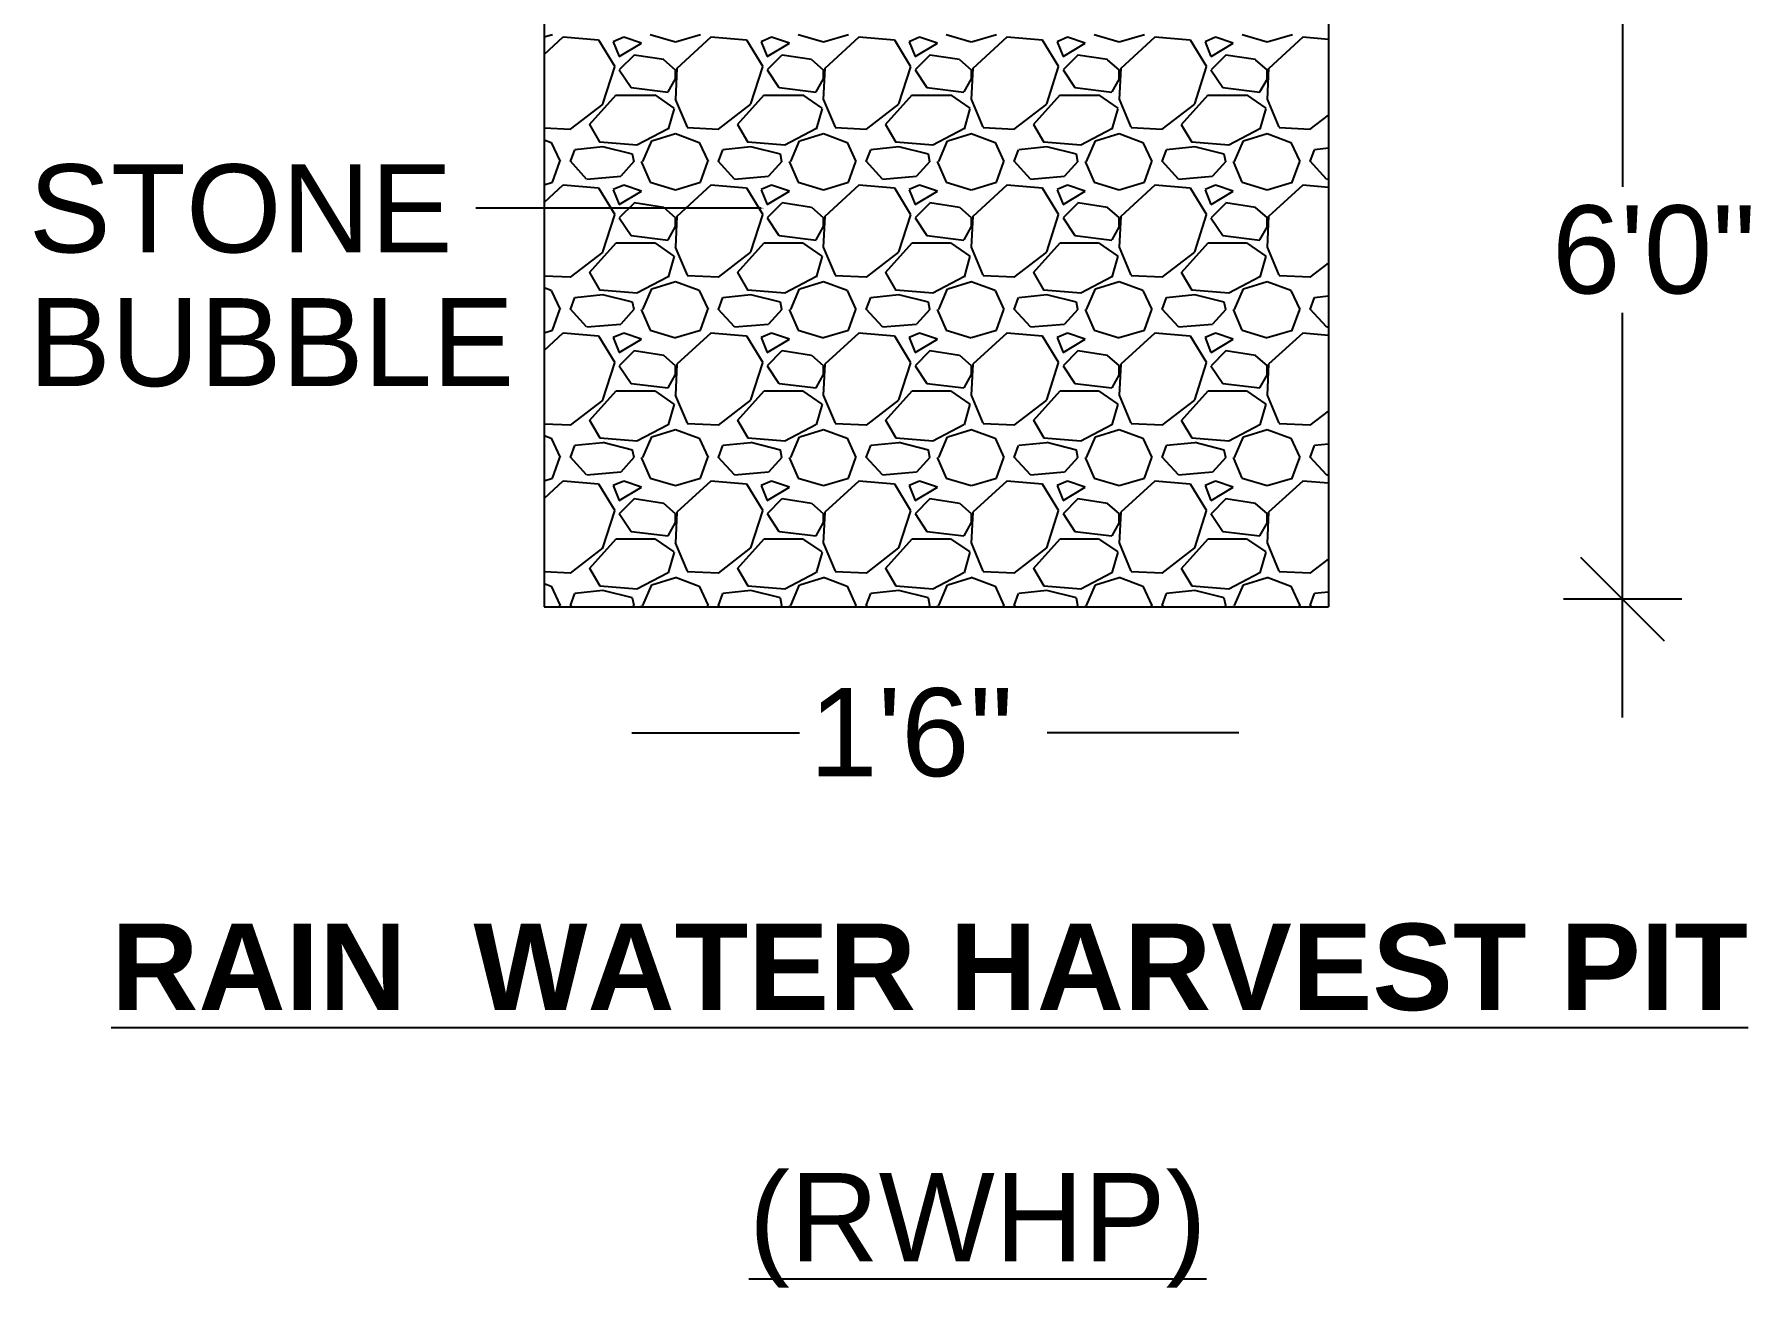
# Model space of a CAD drawing. Header units: metres. Extents: x 0 to 298, y 0 to 162.
# Drawn here: x 122.41 to 129.72, y 44.2 to 49.54 of the extents above; entities that cross this region are included whole.
import ezdxf

# ---------------------------------------------------------------- set-up
doc = ezdxf.new("R2010")
doc.units = ezdxf.units.M
doc.header["$MEASUREMENT"] = 0
doc.styles.add('style1', font='arial.ttf')
doc.styles.add('style3', font='arialbd.ttf', dxfattribs={"height": 7})

msp = doc.modelspace()

# ---------------------------------------------------------------- linework, layer by layer
for p, q in [((129.17612, 53.59546), (129.17612, 48.89253)), ((124.58303, 53.5635), (124.58303, 47.10493)), ((127.9234, 53.5635), (127.9234, 47.10493)), ((124.58303, 49.53164), (124.61954, 49.54238)), ((124.66349, 49.52973), (124.58303, 49.45626)), ((124.81494, 49.51711), (124.66373, 49.52971)), ((124.88533, 49.4041), (124.81603, 49.51751)), ((124.87766, 49.51089), (124.90287, 49.44788)), ((124.92203, 49.52994), (124.87792, 49.51104)), ((124.90322, 49.44795), (124.99773, 49.50465)), ((124.99772, 49.50471), (124.92211, 49.52991)), ((125.03523, 49.54227), (125.14234, 49.51077)), ((125.1425, 49.51087), (125.24961, 49.54238)), ((125.29356, 49.52973), (125.14864, 49.39741)), ((125.44501, 49.51711), (125.29379, 49.52971)), ((125.51541, 49.4041), (125.4461, 49.51751)), ((125.50773, 49.51089), (125.53293, 49.44788)), ((125.55209, 49.52994), (125.50799, 49.51104)), ((125.53329, 49.44795), (125.6278, 49.50465)), ((125.62779, 49.50471), (125.55218, 49.52991)), ((125.6653, 49.54227), (125.77241, 49.51077)), ((125.77257, 49.51087), (125.87968, 49.54238)), ((125.92362, 49.52973), (125.77871, 49.39741)), ((126.07508, 49.51711), (125.92386, 49.52971)), ((126.14548, 49.4041), (126.07617, 49.51751)), ((126.1378, 49.51089), (126.163, 49.44788)), ((126.18216, 49.52994), (126.13806, 49.51104)), ((126.16336, 49.44795), (126.25787, 49.50465)), ((126.25786, 49.50471), (126.18225, 49.52991)), ((126.29537, 49.54227), (126.40248, 49.51077)), ((126.40263, 49.51087), (126.50974, 49.54238)), ((126.55369, 49.52973), (126.40877, 49.39741)), ((126.70515, 49.51711), (126.55393, 49.52971)), ((126.77555, 49.4041), (126.70625, 49.51751)), ((126.76786, 49.51088), (126.79307, 49.44788)), ((126.81223, 49.52994), (126.76812, 49.51104)), ((126.79342, 49.44795), (126.88794, 49.50465)), ((126.88793, 49.50471), (126.81232, 49.52991)), ((126.92544, 49.54227), (127.03255, 49.51077)), ((127.0327, 49.51087), (127.13981, 49.54238)), ((127.18376, 49.52972), (127.03884, 49.39741)), ((127.33521, 49.51711), (127.184, 49.52971)), ((127.40563, 49.4041), (127.33632, 49.51751)), ((127.39793, 49.51088), (127.42313, 49.44788)), ((127.4423, 49.52994), (127.39819, 49.51104)), ((127.42349, 49.44795), (127.518, 49.50465)), ((127.518, 49.50471), (127.44239, 49.52991)), ((127.5555, 49.54227), (127.66261, 49.51077)), ((127.66277, 49.51088), (127.76988, 49.54238)), ((127.81382, 49.52972), (127.66891, 49.39741)), ((127.9234, 49.5206), (127.81407, 49.52971)), ((124.96606, 49.45412), (124.90305, 49.39111)), ((125.09233, 49.43534), (124.96631, 49.45424)), ((125.14337, 49.39038), (125.09297, 49.43448)), ((125.59613, 49.45412), (125.53312, 49.39111)), ((125.7224, 49.43534), (125.59638, 49.45424)), ((125.77344, 49.39037), (125.72304, 49.43448)), ((126.22619, 49.45412), (126.16319, 49.39111)), ((126.35246, 49.43534), (126.22645, 49.45424)), ((126.40352, 49.39037), (126.35311, 49.43448)), ((126.85626, 49.45412), (126.79325, 49.39111)), ((126.98253, 49.43534), (126.85652, 49.45424)), ((127.03359, 49.39037), (126.98318, 49.43447)), ((127.48633, 49.45412), (127.42332, 49.39111)), ((127.6126, 49.43534), (127.48659, 49.45424)), ((127.66366, 49.39036), (127.61325, 49.43447)), ((124.8338, 49.24589), (124.88421, 49.4034)), ((124.90297, 49.39137), (124.95337, 49.31576)), ((125.11159, 49.29688), (125.1431, 49.35359)), ((125.14846, 49.39788), (125.14216, 49.26556)), ((125.14253, 49.35339), (125.14253, 49.39119)), ((125.46387, 49.24589), (125.51427, 49.4034)), ((125.53303, 49.39137), (125.58344, 49.31576)), ((125.74167, 49.29688), (125.77317, 49.35359)), ((125.77852, 49.39788), (125.77222, 49.26557)), ((125.77259, 49.35339), (125.77259, 49.39119)), ((126.09394, 49.24588), (126.14434, 49.4034)), ((126.1631, 49.39137), (126.21351, 49.31577)), ((126.37174, 49.29688), (126.40324, 49.35359)), ((126.40859, 49.39788), (126.40229, 49.26557)), ((126.40266, 49.35339), (126.40266, 49.39119)), ((126.724, 49.24588), (126.77441, 49.4034)), ((126.79317, 49.39137), (126.84357, 49.31577)), ((127.00181, 49.29689), (127.03331, 49.35359)), ((127.03866, 49.39789), (127.03236, 49.26557)), ((127.03273, 49.35339), (127.03273, 49.39119)), ((127.35407, 49.24588), (127.40448, 49.4034)), ((127.42323, 49.39138), (127.47364, 49.31577)), ((127.63188, 49.29689), (127.66338, 49.35359)), ((127.66872, 49.39789), (127.66242, 49.26557)), ((127.6628, 49.35339), (127.6628, 49.39119)), ((124.77685, 49.15847), (124.89027, 49.28449)), ((124.8905, 49.28408), (125.05432, 49.28408)), ((124.95355, 49.31546), (125.11107, 49.29655)), ((125.05416, 49.28485), (125.13607, 49.22814)), ((125.40692, 49.15848), (125.52033, 49.28449)), ((125.52057, 49.28408), (125.68438, 49.28408)), ((125.58362, 49.31546), (125.74114, 49.29655)), ((125.68422, 49.28485), (125.76613, 49.22815)), ((126.03699, 49.15848), (126.1504, 49.28449)), ((126.15063, 49.28408), (126.31445, 49.28408)), ((126.21369, 49.31546), (126.37121, 49.29655)), ((126.31429, 49.28486), (126.3962, 49.22815)), ((126.66705, 49.15848), (126.78046, 49.28449)), ((126.7807, 49.28408), (126.94452, 49.28408)), ((126.84376, 49.31545), (127.00127, 49.29655)), ((126.94436, 49.28486), (127.02627, 49.22815)), ((127.29712, 49.15848), (127.41053, 49.2845)), ((127.41077, 49.28408), (127.57459, 49.28408)), ((127.47382, 49.31545), (127.63134, 49.29655)), ((127.57443, 49.28486), (127.65633, 49.22816)), ((124.69531, 49.13816), (124.83392, 49.24527)), ((125.13656, 49.22725), (125.11136, 49.13905)), ((125.14166, 49.26649), (125.19207, 49.14677)), ((125.32538, 49.13815), (125.46399, 49.24527)), ((125.76663, 49.22725), (125.74143, 49.13904)), ((125.77172, 49.26649), (125.82213, 49.14678)), ((125.95545, 49.13815), (126.09406, 49.24526)), ((126.3967, 49.22725), (126.3715, 49.13904)), ((126.40179, 49.2665), (126.45219, 49.14679)), ((126.58552, 49.13814), (126.72413, 49.24525)), ((127.02677, 49.22725), (127.00157, 49.13904)), ((127.03185, 49.2665), (127.08226, 49.14679)), ((127.21558, 49.13813), (127.3542, 49.24525)), ((127.65684, 49.22725), (127.63164, 49.13904)), ((127.66192, 49.26651), (127.71232, 49.1468)), ((127.84565, 49.13813), (127.9234, 49.19821)), ((124.58303, 49.14444), (124.69509, 49.13911)), ((124.82213, 49.08215), (124.77803, 49.15776)), ((125.11079, 49.13955), (124.97847, 49.07025)), ((125.19285, 49.14541), (125.32516, 49.13911)), ((125.4522, 49.08215), (125.4081, 49.15775)), ((125.74085, 49.13956), (125.60854, 49.07025)), ((125.82291, 49.14541), (125.95523, 49.13911)), ((126.08228, 49.08215), (126.03817, 49.15775)), ((126.37092, 49.13956), (126.23861, 49.07025)), ((126.45298, 49.14541), (126.58529, 49.13911)), ((126.71235, 49.08214), (126.66824, 49.15775)), ((127.00099, 49.13956), (126.86867, 49.07026)), ((127.08305, 49.14541), (127.21536, 49.13911)), ((127.34242, 49.08214), (127.29832, 49.15775)), ((127.63105, 49.13957), (127.49874, 49.07026)), ((127.71312, 49.14541), (127.84543, 49.13911)), ((124.58303, 49.09381), (124.61319, 49.08249)), ((124.61328, 49.08225), (124.65109, 49.00034)), ((124.69506, 49.00075), (124.71396, 49.05116)), ((124.83384, 49.06348), (124.71412, 49.05088)), ((124.97861, 49.07021), (124.82109, 49.08281)), ((124.95972, 49.03224), (124.83371, 49.06375)), ((125.0035, 49.00043), (125.0413, 49.08864)), ((125.04173, 49.08871), (125.14254, 49.12021)), ((125.14245, 49.1203), (125.24326, 49.08249)), ((125.24335, 49.08225), (125.28116, 49.00034)), ((125.32513, 49.00075), (125.34403, 49.05116)), ((125.4639, 49.06348), (125.34419, 49.05088)), ((125.60868, 49.07021), (125.45116, 49.08282)), ((125.58979, 49.03224), (125.46378, 49.06375)), ((125.63356, 49.00043), (125.67137, 49.08863)), ((125.67179, 49.08871), (125.77261, 49.12021)), ((125.77252, 49.1203), (125.87333, 49.08249)), ((125.87342, 49.08225), (125.91122, 49.00034)), ((125.95519, 49.00075), (125.97409, 49.05116)), ((126.09397, 49.06348), (125.97426, 49.05088)), ((126.23875, 49.07021), (126.08123, 49.08282)), ((126.21986, 49.03224), (126.09384, 49.06375)), ((126.26363, 49.00042), (126.30143, 49.08863)), ((126.30186, 49.08871), (126.40267, 49.12021)), ((126.40258, 49.1203), (126.5034, 49.08249)), ((126.50349, 49.08225), (126.54129, 49.00034)), ((126.58526, 49.00076), (126.60416, 49.05116)), ((126.72404, 49.06348), (126.60433, 49.05088)), ((126.86881, 49.07022), (126.7113, 49.08282)), ((126.84992, 49.03225), (126.72391, 49.06375)), ((126.8937, 49.00042), (126.9315, 49.08863)), ((126.93193, 49.08871), (127.03274, 49.12021)), ((127.03265, 49.1203), (127.13346, 49.08249)), ((127.13355, 49.08225), (127.17136, 49.00034)), ((127.21533, 49.00076), (127.23423, 49.05116)), ((127.35411, 49.06349), (127.23439, 49.05088)), ((127.49888, 49.07022), (127.34136, 49.08282)), ((127.47999, 49.03225), (127.35398, 49.06375)), ((127.52376, 49.00042), (127.56157, 49.08863)), ((127.562, 49.08871), (127.66281, 49.12021)), ((127.66272, 49.1203), (127.76353, 49.08249)), ((127.76362, 49.08225), (127.80143, 49.00034)), ((127.84539, 49.00076), (127.8643, 49.05116)), ((127.9234, 49.05709), (127.86446, 49.05088)), ((124.61924, 48.91282), (124.65074, 49.00103)), ((124.76429, 48.92629), (124.69498, 49.0019)), ((124.96587, 49.00096), (124.90917, 48.93795)), ((124.96611, 49.00011), (124.95981, 49.03161)), ((124.99713, 49.00069), (125.03493, 48.91248)), ((125.24931, 48.91282), (125.28081, 49.00103)), ((125.39436, 48.9263), (125.32505, 49.00191)), ((125.59594, 49.00096), (125.53923, 48.93795)), ((125.59617, 49.00011), (125.58987, 49.03161)), ((125.62719, 49.00069), (125.66499, 48.91248)), ((125.87937, 48.91283), (125.91088, 49.00104)), ((126.02442, 48.9263), (125.95512, 49.00191)), ((126.22601, 49.00096), (126.1693, 48.93796)), ((126.22624, 49.0001), (126.21994, 49.03161)), ((126.25726, 49.00069), (126.29506, 48.91248)), ((126.50944, 48.91283), (126.54094, 49.00104)), ((126.65449, 48.92631), (126.58518, 49.00192)), ((126.85607, 49.00097), (126.79937, 48.93796)), ((126.85631, 49.0001), (126.85001, 49.03161)), ((126.88732, 49.00069), (126.92513, 48.91248)), ((127.1395, 48.91283), (127.17101, 49.00104)), ((127.28456, 48.92632), (127.21525, 49.00192)), ((127.48614, 49.00097), (127.42943, 48.93796)), ((127.48638, 49.0001), (127.48008, 49.0316)), ((127.51739, 49.00069), (127.55519, 48.91248)), ((127.76957, 48.91284), (127.80107, 49.00104)), ((127.91462, 48.92632), (127.84532, 49.00193)), ((124.58303, 48.90157), (124.61954, 48.91231)), ((124.90937, 48.9375), (124.76445, 48.9249)), ((125.03524, 48.91221), (125.14235, 48.88071)), ((125.1425, 48.88081), (125.24961, 48.91231)), ((125.53943, 48.9375), (125.39452, 48.9249)), ((125.6653, 48.91221), (125.77241, 48.88071)), ((125.77256, 48.88081), (125.87967, 48.91231)), ((126.1695, 48.9375), (126.02459, 48.92489)), ((126.29537, 48.91221), (126.40248, 48.8807)), ((126.40263, 48.88081), (126.50974, 48.91231)), ((126.79957, 48.9375), (126.65465, 48.92489)), ((126.92544, 48.91221), (127.03255, 48.8807)), ((127.0327, 48.88081), (127.13981, 48.91231)), ((127.42964, 48.93749), (127.28472, 48.92489)), ((127.5555, 48.91221), (127.66262, 48.8807)), ((127.66276, 48.88081), (127.76988, 48.91231)), ((127.9234, 48.92564), (127.91479, 48.92489)), ((124.66349, 48.89966), (124.58303, 48.82619)), ((124.81494, 48.88704), (124.66373, 48.89964)), ((124.88533, 48.77403), (124.81602, 48.88744)), ((124.87766, 48.88082), (124.90287, 48.81781)), ((124.92203, 48.89987), (124.87792, 48.88097)), ((124.90322, 48.81788), (124.99773, 48.87458)), ((124.99772, 48.87464), (124.92211, 48.89984)), ((125.29355, 48.89966), (125.14864, 48.76734)), ((125.44501, 48.88704), (125.29379, 48.89964)), ((125.5154, 48.77403), (125.4461, 48.88744)), ((125.50773, 48.88082), (125.53293, 48.81781)), ((125.55209, 48.89988), (125.50799, 48.88097)), ((125.53329, 48.81788), (125.6278, 48.87458)), ((125.62779, 48.87464), (125.55218, 48.89985)), ((125.92362, 48.89966), (125.77871, 48.76734)), ((126.07508, 48.88704), (125.92386, 48.89964)), ((126.14548, 48.77403), (126.07617, 48.88744)), ((126.1378, 48.88082), (126.163, 48.81781)), ((126.18216, 48.89988), (126.13806, 48.88097)), ((126.16336, 48.81788), (126.25787, 48.87458)), ((126.25786, 48.87464), (126.18225, 48.89985)), ((126.55369, 48.89966), (126.40877, 48.76734)), ((126.70514, 48.88704), (126.55393, 48.89964)), ((126.77555, 48.77403), (126.70624, 48.88744)), ((126.76786, 48.88082), (126.79307, 48.81781)), ((126.81223, 48.89988), (126.76812, 48.88098)), ((126.79343, 48.81788), (126.88794, 48.87458)), ((126.88793, 48.87464), (126.81232, 48.89985)), ((127.18375, 48.89966), (127.03884, 48.76734)), ((127.33521, 48.88704), (127.184, 48.89964)), ((127.40562, 48.77403), (127.33632, 48.88745)), ((127.39793, 48.88082), (127.42313, 48.81781)), ((127.4423, 48.89988), (127.39819, 48.88098)), ((127.4235, 48.81788), (127.51801, 48.87458)), ((127.51799, 48.87464), (127.44239, 48.89985)), ((127.81382, 48.89966), (127.6689, 48.76734)), ((127.9234, 48.89053), (127.81406, 48.89964)), ((125.5061, 48.80229), (124.29303, 48.80229)), ((124.8338, 48.61582), (124.88421, 48.77334)), ((124.90297, 48.7613), (124.95337, 48.6857)), ((124.96606, 48.82405), (124.90305, 48.76104)), ((125.09232, 48.80527), (124.96631, 48.82417)), ((125.14337, 48.76031), (125.09296, 48.80442)), ((125.14846, 48.76781), (125.14216, 48.6355)), ((125.14253, 48.72332), (125.14253, 48.76112)), ((125.46387, 48.61582), (125.51427, 48.77333)), ((125.53303, 48.7613), (125.58344, 48.6857)), ((125.59613, 48.82405), (125.53312, 48.76104)), ((125.72239, 48.80527), (125.59638, 48.82417)), ((125.77344, 48.76031), (125.72304, 48.80442)), ((125.77852, 48.76781), (125.77222, 48.6355)), ((125.77259, 48.72332), (125.77259, 48.76112)), ((126.09394, 48.61582), (126.14434, 48.77333)), ((126.1631, 48.76131), (126.21351, 48.6857)), ((126.22619, 48.82405), (126.16319, 48.76104)), ((126.35246, 48.80527), (126.22645, 48.82417)), ((126.40351, 48.76031), (126.35311, 48.80441)), ((126.40859, 48.76782), (126.40229, 48.6355)), ((126.40266, 48.72332), (126.40266, 48.76112)), ((126.724, 48.61581), (126.77441, 48.77333)), ((126.79317, 48.76131), (126.84357, 48.6857)), ((126.85626, 48.82405), (126.79325, 48.76104)), ((126.98253, 48.80527), (126.85651, 48.82417)), ((127.03358, 48.7603), (126.98318, 48.80441)), ((127.03866, 48.76782), (127.03236, 48.6355)), ((127.03273, 48.72332), (127.03273, 48.76112)), ((127.35407, 48.61581), (127.40448, 48.77333)), ((127.42323, 48.76131), (127.47364, 48.6857)), ((127.48633, 48.82405), (127.42332, 48.76104)), ((127.6126, 48.80527), (127.48658, 48.82417)), ((127.66365, 48.7603), (127.61325, 48.80441)), ((127.66872, 48.76782), (127.66242, 48.63551)), ((127.6628, 48.72332), (127.6628, 48.76112)), ((124.95355, 48.68539), (125.11107, 48.66649)), ((125.1116, 48.66681), (125.1431, 48.72352)), ((125.58362, 48.68539), (125.74114, 48.66649)), ((125.74167, 48.66682), (125.77317, 48.72352)), ((126.21369, 48.68539), (126.3712, 48.66649)), ((126.37174, 48.66682), (126.40324, 48.72352)), ((126.84376, 48.68539), (127.00127, 48.66649)), ((127.00181, 48.66682), (127.03331, 48.72352)), ((127.47382, 48.68539), (127.63134, 48.66649)), ((127.63188, 48.66682), (127.66338, 48.72353)), ((124.69531, 48.50808), (124.83393, 48.6152)), ((124.77685, 48.52841), (124.89026, 48.65442)), ((124.8905, 48.65401), (125.05432, 48.65401)), ((125.05416, 48.65478), (125.13607, 48.59807)), ((125.14166, 48.63642), (125.19207, 48.5167)), ((125.32538, 48.50808), (125.46399, 48.61519)), ((125.40692, 48.52841), (125.52033, 48.65442)), ((125.52057, 48.65401), (125.68438, 48.65401)), ((125.68423, 48.65478), (125.76613, 48.59807)), ((125.77173, 48.63642), (125.82213, 48.51671)), ((125.95545, 48.50807), (126.09406, 48.61518)), ((126.03698, 48.52841), (126.1504, 48.65443)), ((126.15063, 48.65401), (126.31445, 48.65401)), ((126.31429, 48.65478), (126.3962, 48.59808)), ((126.40179, 48.63643), (126.4522, 48.51672)), ((126.58552, 48.50807), (126.72413, 48.61518)), ((126.66705, 48.52842), (126.78046, 48.65443)), ((126.7807, 48.65401), (126.94452, 48.65401)), ((126.94436, 48.65479), (127.02627, 48.59808)), ((127.03185, 48.63643), (127.08226, 48.51672)), ((127.21558, 48.50806), (127.3542, 48.61517)), ((127.29712, 48.52842), (127.41053, 48.65443)), ((127.41077, 48.65401), (127.57459, 48.65401)), ((127.57443, 48.65479), (127.65634, 48.59808)), ((127.66192, 48.63644), (127.71232, 48.51673)), ((125.13656, 48.59719), (125.11136, 48.50898)), ((125.76663, 48.59719), (125.74143, 48.50898)), ((126.3967, 48.59719), (126.3715, 48.50898)), ((127.02677, 48.59718), (127.00157, 48.50898)), ((127.65684, 48.59718), (127.63164, 48.50897)), ((127.84565, 48.50805), (127.9234, 48.56813)), ((124.58303, 48.51438), (124.69509, 48.50904)), ((124.58303, 48.46374), (124.61319, 48.45243)), ((124.82213, 48.45208), (124.77802, 48.52769)), ((125.11078, 48.50949), (124.97847, 48.44018)), ((125.04173, 48.45864), (125.14254, 48.49014)), ((125.14245, 48.49023), (125.24326, 48.45243)), ((125.19285, 48.51534), (125.32516, 48.50904)), ((125.4522, 48.45208), (125.4081, 48.52769)), ((125.74085, 48.50949), (125.60854, 48.44019)), ((125.67179, 48.45864), (125.77261, 48.49014)), ((125.77252, 48.49023), (125.87333, 48.45243)), ((125.82291, 48.51534), (125.95523, 48.50904)), ((126.08227, 48.45208), (126.03817, 48.52769)), ((126.37092, 48.5095), (126.2386, 48.44019)), ((126.30186, 48.45864), (126.40267, 48.49014)), ((126.40259, 48.49023), (126.5034, 48.45243)), ((126.45298, 48.51534), (126.5853, 48.50904)), ((126.71235, 48.45208), (126.66824, 48.52768)), ((127.00098, 48.5095), (126.86867, 48.44019)), ((126.93193, 48.45864), (127.03274, 48.49014)), ((127.03265, 48.49023), (127.13346, 48.45243)), ((127.08305, 48.51534), (127.21536, 48.50904)), ((127.34242, 48.45207), (127.29831, 48.52768)), ((127.63105, 48.5095), (127.49873, 48.4402)), ((127.562, 48.45864), (127.66281, 48.49014)), ((127.66272, 48.49023), (127.76353, 48.45243)), ((127.71312, 48.51534), (127.84543, 48.50904)), ((124.61328, 48.45219), (124.65109, 48.37028)), ((124.69506, 48.37069), (124.71396, 48.42109)), ((124.83383, 48.43342), (124.71412, 48.42082)), ((124.97861, 48.44014), (124.8211, 48.45274)), ((124.95972, 48.40217), (124.83371, 48.43368)), ((124.96611, 48.37004), (124.95981, 48.40154)), ((125.0035, 48.37036), (125.0413, 48.45857)), ((125.24335, 48.45218), (125.28115, 48.37028)), ((125.32513, 48.37069), (125.34403, 48.42109)), ((125.4639, 48.43342), (125.34419, 48.42082)), ((125.60868, 48.44014), (125.45116, 48.45274)), ((125.58979, 48.40217), (125.46378, 48.43368)), ((125.59617, 48.37004), (125.58987, 48.40154)), ((125.63356, 48.37036), (125.67137, 48.45857)), ((125.87342, 48.45218), (125.91122, 48.37027)), ((125.95519, 48.37069), (125.97409, 48.42109)), ((126.09397, 48.43342), (125.97426, 48.42082)), ((126.23875, 48.44014), (126.08123, 48.45274)), ((126.21986, 48.40218), (126.09384, 48.43368)), ((126.22624, 48.37004), (126.21994, 48.40154)), ((126.26363, 48.37036), (126.30143, 48.45857)), ((126.50349, 48.45218), (126.54129, 48.37027)), ((126.58526, 48.37069), (126.60416, 48.42109)), ((126.72404, 48.43342), (126.60432, 48.42082)), ((126.86881, 48.44014), (126.7113, 48.45274)), ((126.84992, 48.40218), (126.72391, 48.43368)), ((126.85631, 48.37003), (126.85001, 48.40154)), ((126.89369, 48.37036), (126.9315, 48.45857)), ((127.13355, 48.45218), (127.17136, 48.37027)), ((127.21533, 48.37069), (127.23423, 48.42109)), ((127.3541, 48.43342), (127.23439, 48.42082)), ((127.49888, 48.44014), (127.34137, 48.45274)), ((127.47999, 48.40218), (127.35398, 48.43368)), ((127.48638, 48.37003), (127.48008, 48.40154)), ((127.52376, 48.37036), (127.56156, 48.45856)), ((127.76362, 48.45218), (127.80143, 48.37027)), ((127.84539, 48.37069), (127.8643, 48.4211)), ((127.9234, 48.42703), (127.86446, 48.42082)), ((124.61924, 48.28275), (124.65074, 48.37096)), ((124.76429, 48.29622), (124.69498, 48.37183)), ((124.96587, 48.37089), (124.90917, 48.30789)), ((124.99713, 48.37062), (125.03493, 48.28241)), ((125.24931, 48.28276), (125.28081, 48.37097)), ((125.39436, 48.29622), (125.32505, 48.37183)), ((125.59594, 48.3709), (125.53923, 48.30789)), ((125.62719, 48.37062), (125.665, 48.28241)), ((125.87937, 48.28276), (125.91088, 48.37097)), ((126.02442, 48.29623), (125.95512, 48.37184)), ((126.226, 48.3709), (126.1693, 48.30789)), ((126.25726, 48.37062), (126.29506, 48.28241)), ((126.50944, 48.28276), (126.54094, 48.37097)), ((126.65449, 48.29624), (126.58518, 48.37185)), ((126.85607, 48.3709), (126.79936, 48.30789)), ((126.88732, 48.37062), (126.92513, 48.28241)), ((127.1395, 48.28277), (127.17101, 48.37098)), ((127.28456, 48.29624), (127.21525, 48.37185)), ((127.48614, 48.3709), (127.42943, 48.3079)), ((127.51739, 48.37062), (127.55519, 48.28242)), ((127.76957, 48.28277), (127.80107, 48.37098)), ((127.91462, 48.29625), (127.84532, 48.37186)), ((129.17612, 46.63285), (129.17612, 48.35576)), ((124.58303, 48.27151), (124.61954, 48.28225)), ((124.66349, 48.26959), (124.58303, 48.19613)), ((124.81494, 48.25698), (124.66372, 48.26958)), ((124.90937, 48.30743), (124.76445, 48.29483)), ((124.88533, 48.14396), (124.81602, 48.25737)), ((124.87766, 48.25075), (124.90287, 48.18774)), ((124.92203, 48.26981), (124.87792, 48.25091)), ((124.90322, 48.18781), (124.99773, 48.24452)), ((124.99772, 48.24457), (124.92211, 48.26978)), ((125.03524, 48.28214), (125.14235, 48.25064)), ((125.14249, 48.25074), (125.2496, 48.28225)), ((125.29355, 48.26959), (125.14864, 48.13728)), ((125.44501, 48.25698), (125.29379, 48.26958)), ((125.53944, 48.30743), (125.39452, 48.29483)), ((125.5154, 48.14396), (125.44609, 48.25737)), ((125.50773, 48.25075), (125.53293, 48.18774)), ((125.55209, 48.26981), (125.50799, 48.25091)), ((125.53329, 48.18781), (125.6278, 48.24452)), ((125.62779, 48.24457), (125.55218, 48.26978)), ((125.66531, 48.28214), (125.77242, 48.25064)), ((125.77256, 48.25074), (125.87967, 48.28225)), ((125.92362, 48.26959), (125.7787, 48.13728)), ((126.07508, 48.25698), (125.92386, 48.26958)), ((126.1695, 48.30743), (126.02459, 48.29482)), ((126.14547, 48.14396), (126.07617, 48.25737)), ((126.1378, 48.25075), (126.163, 48.18774)), ((126.18216, 48.26981), (126.13806, 48.25091)), ((126.16336, 48.18781), (126.25787, 48.24452)), ((126.25786, 48.24458), (126.18225, 48.26978)), ((126.29537, 48.28214), (126.40248, 48.25064)), ((126.40263, 48.25074), (126.50974, 48.28225)), ((126.55369, 48.26959), (126.40877, 48.13728)), ((126.70514, 48.25698), (126.55393, 48.26958)), ((126.79957, 48.30743), (126.65466, 48.29482)), ((126.77555, 48.14396), (126.70624, 48.25738)), ((126.76786, 48.25075), (126.79307, 48.18774)), ((126.81223, 48.26981), (126.76813, 48.25091)), ((126.79343, 48.18781), (126.88794, 48.24452)), ((126.88793, 48.24458), (126.81232, 48.26978)), ((126.92544, 48.28214), (127.03255, 48.25064)), ((127.0327, 48.25074), (127.13981, 48.28225)), ((127.18375, 48.26959), (127.03884, 48.13728)), ((127.33521, 48.25698), (127.184, 48.26958)), ((127.42964, 48.30742), (127.28473, 48.29482)), ((127.40562, 48.14396), (127.33631, 48.25738)), ((127.39793, 48.25075), (127.42313, 48.18774)), ((127.4423, 48.26981), (127.39819, 48.25091)), ((127.4235, 48.18781), (127.51801, 48.24452)), ((127.51799, 48.24458), (127.44239, 48.26978)), ((127.55551, 48.28214), (127.66262, 48.25064)), ((127.66276, 48.25074), (127.76987, 48.28225)), ((127.81382, 48.26959), (127.6689, 48.13727)), ((127.9234, 48.26047), (127.81406, 48.26958)), ((127.9234, 48.29557), (127.91479, 48.29482)), ((124.96606, 48.19398), (124.90305, 48.13098)), ((125.09232, 48.1752), (124.96631, 48.1941)), ((125.14336, 48.13025), (125.09296, 48.17436)), ((125.59613, 48.19398), (125.53312, 48.13098)), ((125.72239, 48.1752), (125.59637, 48.1941)), ((125.77344, 48.13025), (125.72303, 48.17435)), ((126.22619, 48.19398), (126.16319, 48.13098)), ((126.35246, 48.1752), (126.22644, 48.1941)), ((126.40351, 48.13024), (126.3531, 48.17435)), ((126.85626, 48.19398), (126.79325, 48.13098)), ((126.98252, 48.1752), (126.85651, 48.1941)), ((127.03358, 48.13024), (126.98317, 48.17435)), ((127.48633, 48.19398), (127.42332, 48.13097)), ((127.61259, 48.1752), (127.48658, 48.1941)), ((127.66365, 48.13024), (127.61325, 48.17434)), ((124.8338, 47.98575), (124.88421, 48.14327)), ((124.90297, 48.13124), (124.95337, 48.05563)), ((125.14846, 48.13774), (125.14216, 48.00543)), ((125.14253, 48.09325), (125.14253, 48.13106)), ((125.46387, 47.98575), (125.51427, 48.14327)), ((125.53303, 48.13124), (125.58344, 48.05563)), ((125.77852, 48.13775), (125.77222, 48.00543)), ((125.77259, 48.09325), (125.77259, 48.13106)), ((126.09394, 47.98575), (126.14434, 48.14326)), ((126.1631, 48.13124), (126.21351, 48.05563)), ((126.40859, 48.13775), (126.40229, 48.00543)), ((126.40266, 48.09325), (126.40266, 48.13106)), ((126.724, 47.98574), (126.77441, 48.14326)), ((126.79317, 48.13124), (126.84357, 48.05563)), ((127.03866, 48.13775), (127.03236, 48.00544)), ((127.03273, 48.09325), (127.03273, 48.13106)), ((127.35407, 47.98574), (127.40448, 48.14326)), ((127.42324, 48.13124), (127.47364, 48.05563)), ((127.66872, 48.13775), (127.66242, 48.00544)), ((127.6628, 48.09325), (127.6628, 48.13106)), ((124.95355, 48.05532), (125.11107, 48.03642)), ((125.05416, 48.0247), (125.13607, 47.968)), ((125.1116, 48.03675), (125.1431, 48.09345)), ((125.58362, 48.05532), (125.74114, 48.03642)), ((125.68423, 48.02471), (125.76613, 47.968)), ((125.74167, 48.03675), (125.77317, 48.09345)), ((126.21369, 48.05532), (126.3712, 48.03642)), ((126.31429, 48.02471), (126.3962, 47.968)), ((126.37174, 48.03675), (126.40324, 48.09346)), ((126.84375, 48.05532), (127.00127, 48.03642)), ((126.94436, 48.02471), (127.02627, 47.96801)), ((127.00181, 48.03675), (127.03331, 48.09346)), ((127.47382, 48.05532), (127.63134, 48.03642)), ((127.57443, 48.02472), (127.65634, 47.96801)), ((127.63188, 48.03675), (127.66339, 48.09346)), ((124.69531, 47.87801), (124.83393, 47.98512)), ((124.77685, 47.89834), (124.89026, 48.02436)), ((124.8905, 48.02394), (125.05432, 48.02394)), ((125.13656, 47.96712), (125.11136, 47.87891)), ((125.14167, 48.00635), (125.19207, 47.88663)), ((125.32538, 47.878), (125.46399, 47.98511)), ((125.40692, 47.89834), (125.52033, 48.02436)), ((125.52057, 48.02394), (125.68438, 48.02394)), ((125.76663, 47.96712), (125.74143, 47.87891)), ((125.77173, 48.00635), (125.82213, 47.88664)), ((125.95545, 47.878), (126.09406, 47.98511)), ((126.03698, 47.89835), (126.1504, 48.02436)), ((126.15063, 48.02394), (126.31445, 48.02394)), ((126.3967, 47.96712), (126.3715, 47.87891)), ((126.40179, 48.00636), (126.4522, 47.88665)), ((126.58552, 47.87799), (126.72413, 47.9851)), ((126.66705, 47.89835), (126.78046, 48.02436)), ((126.7807, 48.02394), (126.94452, 48.02394)), ((127.02677, 47.96712), (127.00157, 47.87891)), ((127.03186, 48.00636), (127.08226, 47.88665)), ((127.21558, 47.87798), (127.3542, 47.98509)), ((127.29712, 47.89835), (127.41053, 48.02437)), ((127.41077, 48.02394), (127.57459, 48.02394)), ((127.65684, 47.96712), (127.63164, 47.87891)), ((127.66192, 48.00637), (127.71233, 47.88666)), ((124.58303, 47.88431), (124.6951, 47.87897)), ((124.82213, 47.82201), (124.77802, 47.89762)), ((125.11078, 47.87943), (124.97847, 47.81012)), ((125.19285, 47.88528), (125.32516, 47.87897)), ((125.4522, 47.82201), (125.40809, 47.89762)), ((125.74085, 47.87943), (125.60853, 47.81012)), ((125.82292, 47.88528), (125.95523, 47.87897)), ((126.08227, 47.82201), (126.03817, 47.89762)), ((126.37091, 47.87943), (126.2386, 47.81013)), ((126.45298, 47.88528), (126.5853, 47.87897)), ((126.71234, 47.82201), (126.66824, 47.89762)), ((127.00098, 47.87944), (126.86867, 47.81013)), ((127.08305, 47.88528), (127.21537, 47.87897)), ((127.34241, 47.82201), (127.29831, 47.89762)), ((127.63105, 47.87944), (127.49873, 47.81013)), ((127.71312, 47.88528), (127.84543, 47.87897)), ((127.84565, 47.87798), (127.9234, 47.93805)), ((124.58303, 47.83367), (124.6132, 47.82236)), ((124.61328, 47.82212), (124.65109, 47.74021)), ((124.97861, 47.81007), (124.8211, 47.82267)), ((125.0035, 47.74029), (125.0413, 47.8285)), ((125.04173, 47.82857), (125.14254, 47.86008)), ((125.14245, 47.86016), (125.24326, 47.82236)), ((125.24335, 47.82212), (125.28115, 47.74021)), ((125.60868, 47.81007), (125.45116, 47.82267)), ((125.63356, 47.74029), (125.67137, 47.8285)), ((125.67179, 47.82857), (125.77261, 47.86008)), ((125.77252, 47.86016), (125.87333, 47.82236)), ((125.87342, 47.82212), (125.91122, 47.74021)), ((126.23875, 47.81007), (126.08123, 47.82267)), ((126.26363, 47.74029), (126.30143, 47.8285)), ((126.30186, 47.82857), (126.40267, 47.86007)), ((126.40259, 47.86016), (126.5034, 47.82236)), ((126.50349, 47.82212), (126.54129, 47.74021)), ((126.86882, 47.81007), (126.7113, 47.82267)), ((126.89369, 47.74029), (126.9315, 47.8285)), ((126.93193, 47.82857), (127.03274, 47.86007)), ((127.03265, 47.86016), (127.13347, 47.82236)), ((127.13355, 47.82211), (127.17136, 47.74021)), ((127.49888, 47.81007), (127.34137, 47.82267)), ((127.52376, 47.74029), (127.56156, 47.8285)), ((127.562, 47.82857), (127.66281, 47.86007)), ((127.66272, 47.86016), (127.76353, 47.82236)), ((127.76362, 47.82211), (127.80143, 47.7402)), ((124.61924, 47.65269), (124.65074, 47.7409)), ((124.76429, 47.66615), (124.69498, 47.74175)), ((124.69506, 47.74062), (124.71396, 47.79102)), ((124.83383, 47.80336), (124.71412, 47.79076)), ((124.95972, 47.77211), (124.83371, 47.80361)), ((124.96587, 47.74083), (124.90916, 47.67782)), ((124.96611, 47.73997), (124.95981, 47.77148)), ((124.99713, 47.74055), (125.03493, 47.65234)), ((125.24931, 47.65269), (125.28081, 47.7409)), ((125.39436, 47.66615), (125.32505, 47.74176)), ((125.32513, 47.74062), (125.34403, 47.79102)), ((125.4639, 47.80336), (125.34418, 47.79076)), ((125.58979, 47.77211), (125.46378, 47.80361)), ((125.59594, 47.74083), (125.53923, 47.67782)), ((125.59617, 47.73997), (125.58987, 47.77147)), ((125.62719, 47.74055), (125.665, 47.65235)), ((125.87937, 47.65269), (125.91088, 47.7409)), ((126.02442, 47.66616), (125.95512, 47.74177)), ((125.95519, 47.74062), (125.9741, 47.79103)), ((126.09397, 47.80336), (125.97425, 47.79076)), ((126.21986, 47.77211), (126.09385, 47.80361)), ((126.226, 47.74083), (126.1693, 47.67783)), ((126.22624, 47.73997), (126.21994, 47.77147)), ((126.25726, 47.74056), (126.29506, 47.65235)), ((126.50944, 47.6527), (126.54094, 47.74091)), ((126.65449, 47.66616), (126.58518, 47.74177)), ((126.58526, 47.74062), (126.60416, 47.79103)), ((126.72403, 47.80336), (126.60432, 47.79076)), ((126.84993, 47.77211), (126.72391, 47.80361)), ((126.85607, 47.74083), (126.79936, 47.67783)), ((126.85631, 47.73997), (126.85001, 47.77147)), ((126.88732, 47.74056), (126.92513, 47.65235)), ((127.1395, 47.6527), (127.17101, 47.74091)), ((127.28456, 47.66617), (127.21525, 47.74178)), ((127.21533, 47.74062), (127.23423, 47.79103)), ((127.3541, 47.80336), (127.23439, 47.79076)), ((127.47999, 47.77211), (127.35398, 47.80361)), ((127.48614, 47.74084), (127.42943, 47.67783)), ((127.48638, 47.73996), (127.48008, 47.77147)), ((127.51739, 47.74056), (127.55519, 47.65235)), ((127.76957, 47.6527), (127.80107, 47.74091)), ((127.91463, 47.66618), (127.84532, 47.74178)), ((127.84539, 47.74062), (127.8643, 47.79103)), ((127.9234, 47.79696), (127.86445, 47.79076)), ((124.90937, 47.67736), (124.76446, 47.66476)), ((125.53944, 47.67736), (125.39452, 47.66476)), ((126.16951, 47.67736), (126.02459, 47.66475)), ((126.79958, 47.67736), (126.65466, 47.66475)), ((127.42964, 47.67735), (127.28473, 47.66475)), ((127.9234, 47.6655), (127.9148, 47.66475)), ((124.58303, 47.64144), (124.61954, 47.65218)), ((124.66348, 47.63952), (124.58303, 47.56606)), ((124.81494, 47.62691), (124.66372, 47.63952)), ((124.88533, 47.51389), (124.81602, 47.6273)), ((124.87766, 47.62068), (124.90287, 47.55768)), ((124.92203, 47.63974), (124.87792, 47.62084)), ((124.90322, 47.55774), (124.99774, 47.61445)), ((124.99772, 47.61451), (124.92211, 47.63971)), ((125.03524, 47.65208), (125.14235, 47.62057)), ((125.14249, 47.62068), (125.2496, 47.65218)), ((125.29355, 47.63952), (125.14864, 47.50721)), ((125.44501, 47.62691), (125.29379, 47.63952)), ((125.5154, 47.51389), (125.44609, 47.6273)), ((125.50773, 47.62068), (125.53293, 47.55768)), ((125.5521, 47.63974), (125.50799, 47.62084)), ((125.53329, 47.55774), (125.6278, 47.61445)), ((125.62779, 47.61451), (125.55218, 47.63971)), ((125.66531, 47.65208), (125.77242, 47.62057)), ((125.77256, 47.62068), (125.87967, 47.65218)), ((125.92362, 47.63952), (125.7787, 47.50721)), ((126.07508, 47.62691), (125.92386, 47.63952)), ((126.14547, 47.51389), (126.07616, 47.62731)), ((126.1378, 47.62068), (126.163, 47.55768)), ((126.18216, 47.63975), (126.13806, 47.62084)), ((126.16336, 47.55774), (126.25787, 47.61445)), ((126.25786, 47.61451), (126.18225, 47.63971)), ((126.29537, 47.65208), (126.40249, 47.62057)), ((126.40263, 47.62068), (126.50974, 47.65218)), ((126.55368, 47.63952), (126.40877, 47.50721)), ((126.70514, 47.62691), (126.55393, 47.63952)), ((126.77554, 47.5139), (126.70624, 47.62731)), ((126.76786, 47.62068), (126.79307, 47.55768)), ((126.81223, 47.63975), (126.76813, 47.62084)), ((126.79343, 47.55774), (126.88794, 47.61445)), ((126.88793, 47.61451), (126.81232, 47.63971)), ((126.92544, 47.65208), (127.03255, 47.62057)), ((127.03269, 47.62068), (127.1398, 47.65218)), ((127.18375, 47.63952), (127.03883, 47.50721)), ((127.33521, 47.62691), (127.18399, 47.63952)), ((127.40562, 47.5139), (127.33631, 47.62731)), ((127.39793, 47.62068), (127.42313, 47.55768)), ((127.4423, 47.63975), (127.39819, 47.62085)), ((127.4235, 47.55774), (127.51801, 47.61445)), ((127.51799, 47.61451), (127.44239, 47.63971)), ((127.55551, 47.65208), (127.66262, 47.62057)), ((127.66276, 47.62068), (127.76987, 47.65218)), ((127.81382, 47.63952), (127.6689, 47.50721)), ((127.9234, 47.6304), (127.81406, 47.63952)), ((124.8338, 47.35568), (124.88421, 47.5132)), ((124.96606, 47.56392), (124.90305, 47.50091)), ((125.09232, 47.54513), (124.9663, 47.56403)), ((125.14336, 47.50019), (125.09296, 47.54429)), ((125.46387, 47.35568), (125.51427, 47.5132)), ((125.59613, 47.56391), (125.53312, 47.50091)), ((125.72238, 47.54513), (125.59637, 47.56403)), ((125.77343, 47.50018), (125.72303, 47.54429)), ((126.09394, 47.35568), (126.14434, 47.5132)), ((126.22619, 47.56391), (126.16319, 47.50091)), ((126.35245, 47.54513), (126.22644, 47.56403)), ((126.4035, 47.50018), (126.3531, 47.54429)), ((126.724, 47.35568), (126.77441, 47.51319)), ((126.85626, 47.56391), (126.79325, 47.50091)), ((126.98252, 47.54513), (126.85651, 47.56403)), ((127.03358, 47.50018), (126.98317, 47.54428)), ((127.35407, 47.35567), (127.40448, 47.51319)), ((127.48633, 47.56391), (127.42332, 47.50091)), ((127.61259, 47.54513), (127.48658, 47.56403)), ((127.66365, 47.50017), (127.61324, 47.54428)), ((124.90297, 47.50117), (124.95337, 47.42556)), ((125.1116, 47.40668), (125.1431, 47.46339)), ((125.14846, 47.50768), (125.14216, 47.37536)), ((125.14253, 47.46318), (125.14253, 47.50099)), ((125.53303, 47.50117), (125.58344, 47.42556)), ((125.74167, 47.40668), (125.77317, 47.46339)), ((125.77852, 47.50768), (125.77222, 47.37536)), ((125.77259, 47.46318), (125.77259, 47.50099)), ((126.1631, 47.50117), (126.21351, 47.42556)), ((126.37174, 47.40668), (126.40325, 47.46339)), ((126.40859, 47.50768), (126.40229, 47.37537)), ((126.40266, 47.46318), (126.40266, 47.50099)), ((126.79317, 47.50117), (126.84357, 47.42556)), ((127.00181, 47.40668), (127.03332, 47.46339)), ((127.03866, 47.50768), (127.03236, 47.37537)), ((127.03273, 47.46318), (127.03273, 47.50099)), ((127.42324, 47.50117), (127.47364, 47.42556)), ((127.63188, 47.40669), (127.66339, 47.46339)), ((127.66872, 47.50768), (127.66242, 47.37537)), ((127.6628, 47.46318), (127.6628, 47.50099)), ((124.77685, 47.26828), (124.89026, 47.39429)), ((124.8905, 47.39388), (125.05432, 47.39388)), ((124.95355, 47.42526), (125.11107, 47.40635)), ((125.05416, 47.39463), (125.13607, 47.33792)), ((125.14167, 47.37628), (125.19207, 47.25656)), ((125.40692, 47.26828), (125.52033, 47.39429)), ((125.52057, 47.39388), (125.68438, 47.39388)), ((125.58362, 47.42526), (125.74114, 47.40635)), ((125.68423, 47.39463), (125.76614, 47.33793)), ((125.77173, 47.37628), (125.82214, 47.25657)), ((126.03698, 47.26828), (126.15039, 47.39429)), ((126.15063, 47.39388), (126.31445, 47.39388)), ((126.21369, 47.42526), (126.3712, 47.40635)), ((126.31429, 47.39464), (126.3962, 47.33793)), ((126.4018, 47.37629), (126.4522, 47.25657)), ((126.66705, 47.26828), (126.78046, 47.3943)), ((126.7807, 47.39388), (126.94452, 47.39388)), ((126.84375, 47.42526), (127.00127, 47.40635)), ((126.94436, 47.39464), (127.02627, 47.33793)), ((127.03186, 47.37629), (127.08226, 47.25658)), ((127.29712, 47.26829), (127.41053, 47.3943)), ((127.41077, 47.39388), (127.57459, 47.39388)), ((127.47382, 47.42525), (127.63134, 47.40635)), ((127.57443, 47.39464), (127.65634, 47.33794)), ((127.66192, 47.3763), (127.71233, 47.25659)), ((124.69531, 47.24793), (124.83393, 47.35505)), ((125.13656, 47.33705), (125.11136, 47.24884)), ((125.32538, 47.24793), (125.46399, 47.35504)), ((125.76663, 47.33705), (125.74143, 47.24884)), ((125.95545, 47.24792), (126.09406, 47.35503)), ((126.3967, 47.33705), (126.3715, 47.24884)), ((126.58552, 47.24791), (126.72413, 47.35503)), ((127.02677, 47.33705), (127.00157, 47.24884)), ((127.21559, 47.24791), (127.3542, 47.35502)), ((127.65684, 47.33705), (127.63164, 47.24884)), ((127.84565, 47.2479), (127.9234, 47.30798)), ((129.35433, 46.95869), (128.99791, 47.31511)), ((124.58303, 47.25425), (124.6951, 47.24891)), ((124.82212, 47.19195), (124.77802, 47.26755)), ((125.11078, 47.24937), (124.97846, 47.18006)), ((125.04173, 47.1985), (125.14254, 47.23001)), ((125.14245, 47.2301), (125.24326, 47.19229)), ((125.19285, 47.25521), (125.32517, 47.24891)), ((125.4522, 47.19195), (125.40809, 47.26755)), ((125.74084, 47.24937), (125.60853, 47.18006)), ((125.67179, 47.1985), (125.77261, 47.23001)), ((125.77252, 47.2301), (125.87333, 47.19229)), ((125.82292, 47.25521), (125.95523, 47.24891)), ((126.08227, 47.19194), (126.03816, 47.26755)), ((126.37091, 47.24937), (126.2386, 47.18006)), ((126.30186, 47.1985), (126.40267, 47.23001)), ((126.40259, 47.2301), (126.5034, 47.19229)), ((126.45299, 47.25521), (126.5853, 47.24891)), ((126.71234, 47.19194), (126.66823, 47.26755)), ((127.00098, 47.24937), (126.86866, 47.18007)), ((126.93193, 47.1985), (127.03274, 47.23001)), ((127.03266, 47.2301), (127.13347, 47.19229)), ((127.08305, 47.25521), (127.21537, 47.24891)), ((127.34241, 47.19194), (127.29831, 47.26755)), ((127.63104, 47.24938), (127.49873, 47.18007)), ((127.562, 47.1985), (127.66281, 47.23001)), ((127.66272, 47.2301), (127.76353, 47.19229)), ((127.71312, 47.25521), (127.84544, 47.24891)), ((124.58303, 47.2036), (124.6132, 47.19229)), ((124.61328, 47.19205), (124.65109, 47.11014)), ((124.69506, 47.11055), (124.71396, 47.16096)), ((124.83383, 47.17329), (124.71411, 47.16069)), ((124.97862, 47.17999), (124.8211, 47.19259)), ((124.95972, 47.14204), (124.83371, 47.17354)), ((125.0035, 47.11022), (125.0413, 47.19843)), ((125.24335, 47.19205), (125.28115, 47.11014)), ((125.32513, 47.11055), (125.34403, 47.16096)), ((125.46389, 47.17329), (125.34418, 47.16069)), ((125.60868, 47.17999), (125.45117, 47.19259)), ((125.58979, 47.14204), (125.46378, 47.17354)), ((125.63356, 47.11022), (125.67137, 47.19843)), ((125.87342, 47.19205), (125.91122, 47.11014)), ((125.95519, 47.11055), (125.9741, 47.16096)), ((126.09396, 47.17329), (125.97425, 47.16069)), ((126.23875, 47.17999), (126.08123, 47.19259)), ((126.21986, 47.14204), (126.09385, 47.17354)), ((126.26363, 47.11022), (126.30143, 47.19843)), ((126.50349, 47.19205), (126.54129, 47.11014)), ((126.58526, 47.11055), (126.60416, 47.16096)), ((126.72403, 47.17329), (126.60432, 47.16069)), ((126.86882, 47.17999), (126.7113, 47.19259)), ((126.84993, 47.14204), (126.72391, 47.17354)), ((126.89369, 47.11022), (126.9315, 47.19843)), ((127.13355, 47.19205), (127.17136, 47.11014)), ((127.21533, 47.11055), (127.23423, 47.16096)), ((127.3541, 47.1733), (127.23438, 47.16069)), ((127.49889, 47.17999), (127.34137, 47.1926)), ((127.47999, 47.14204), (127.35398, 47.17354)), ((127.52376, 47.11022), (127.56156, 47.19843)), ((127.76362, 47.19205), (127.80142, 47.11014)), ((127.84539, 47.11056), (127.8643, 47.16096)), ((127.9234, 47.1669), (127.86445, 47.16069)), ((124.58303, 47.10493), (127.9234, 47.10493)), ((124.64864, 47.10493), (124.65074, 47.11083)), ((124.70117, 47.10493), (124.69498, 47.11168)), ((124.96611, 47.10991), (124.95981, 47.14141)), ((124.96587, 47.11076), (124.96062, 47.10493)), ((124.99713, 47.11049), (124.99951, 47.10493)), ((125.2787, 47.10493), (125.28081, 47.11083)), ((125.33124, 47.10493), (125.32505, 47.11169)), ((125.59617, 47.1099), (125.58987, 47.14141)), ((125.59594, 47.11076), (125.59069, 47.10493)), ((125.62719, 47.11049), (125.62957, 47.10493)), ((125.90877, 47.10493), (125.91087, 47.11084)), ((125.96131, 47.10493), (125.95512, 47.11169)), ((126.22624, 47.1099), (126.21994, 47.14141)), ((126.226, 47.11077), (126.22075, 47.10493)), ((126.25726, 47.11049), (126.25964, 47.10493)), ((126.53883, 47.10493), (126.54094, 47.11084)), ((126.59138, 47.10493), (126.58518, 47.1117)), ((126.85631, 47.1099), (126.85001, 47.1414)), ((126.85607, 47.11077), (126.85082, 47.10493)), ((126.88732, 47.11049), (126.8897, 47.10493)), ((127.1689, 47.10493), (127.17101, 47.11084)), ((127.22146, 47.10493), (127.21525, 47.1117)), ((127.48638, 47.1099), (127.48008, 47.1414)), ((127.48613, 47.11077), (127.48088, 47.10493)), ((127.51739, 47.11049), (127.51977, 47.10493)), ((127.79896, 47.10493), (127.80107, 47.11084)), ((127.85153, 47.10493), (127.84532, 47.11171)), ((129.42815, 47.1369), (128.92409, 47.1369)), ((124.95736, 46.56748), (125.6705, 46.56748)), ((127.54196, 46.56748), (126.72541, 46.56748))]:
    msp.add_line(p, q)
msp.add_solid([(125.5061, 48.80474), (125.52077, 48.80229), (125.5061, 48.79984)])

# ---------------------------------------------------------------- texts
for s, height, style, p in [('STONE', 0.37504, 'style1', (122.38822, 48.61372)), ('6\'0"', 0.37504, 'style1', (128.87528, 48.43907)), ('BUBBLE', 0.37504, 'style1', (122.38822, 48.04429)), ('1\'6"', 0.37504, 'style1', (125.7124, 46.38316)), ('%%URAIN  WATER HARVEST PIT', 0.3681562, 'style3', (122.73941, 45.387)), ('%%U(RWHP)', 0.37504, 'style1', (125.45526, 44.31786))]:
    msp.add_text(s, height=height, dxfattribs=dict(style=style)).set_placement(p)

doc.saveas('drawing.dxf')
